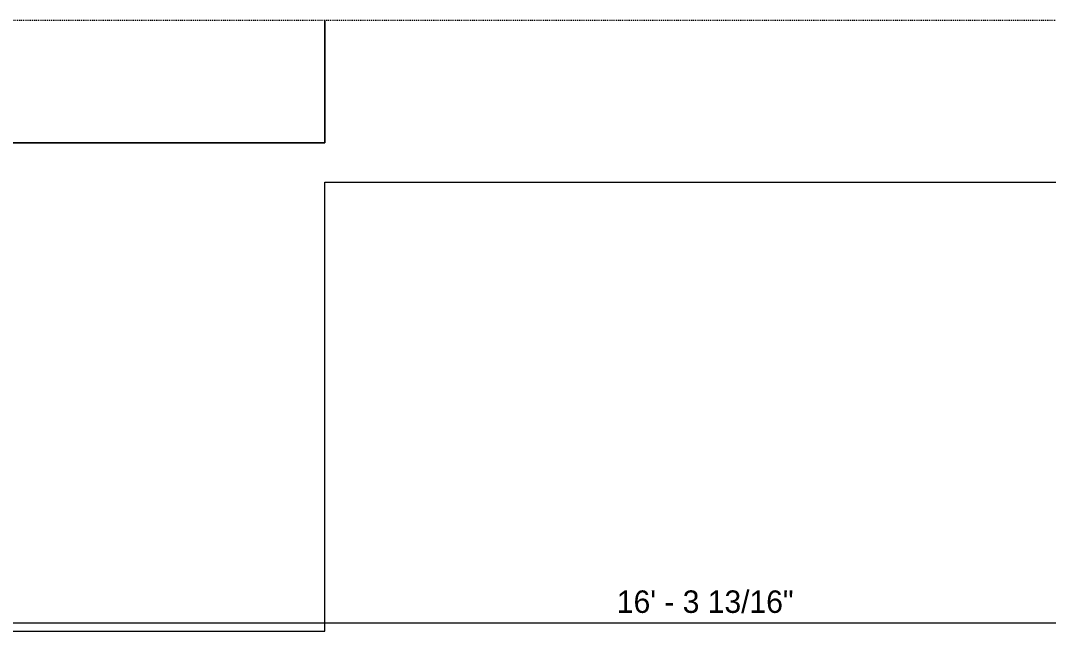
# Model space of a CAD drawing. Header units: inches. Extents: x -4058 to -1781, y 9814 to 12289.
# Drawn here: x -3129 to -2991.7, y 12157.7 to 12240.8 of the extents above; entities that cross this region are included whole.
import ezdxf

# ---------------------------------------------------------------- set-up
doc = ezdxf.new("R2010")
doc.units = ezdxf.units.IN
doc.header["$MEASUREMENT"] = 0
doc.linetypes.add('Aligning Line 1_8_', pattern=[0.25, 0.125, -0.125])
for name, color, linetype, lineweight in [('0-1', 7, 'Continuous', 5), ('A-ANNO-DIMS', 211, 'Continuous', 9), ('A-ANNO-DIMS-32', 211, 'Continuous', 9), ('C-TOPO', 7, 'Continuous', 9), ('G-ANNO-SYMB', 111, 'Aligning Line 1_8_', 9)]:
    doc.layers.add(name, color=color, linetype=linetype, lineweight=lineweight)
doc.styles.add('Century Gothic', font='ufonts.com_century-gothic.ttf', dxfattribs={"height": 3})
doc.dimstyles.new('THE_DIMENSION_STRING_5', dxfattribs={"dimscale": 12, "dimtxt": 3.132505, "dimasz": 0.333333, "dimexe": 0.25, "dimexo": 0.166667, "dimgap": 0.041667, "dimtad": 1, "dimdec": 4, "dimrnd": 0.0625, "dimzin": 3, "dimdsep": 46, "dimlunit": 4, "dimtxsty": 'Century Gothic', "dimblk1": 'OBLIQUE', "dimblk2": 'OBLIQUE', "dimsah": 1, "dimcen": 0.09, "dimdle": 0.25, "dimazin": 0, "dimtfac": 1, "dimtdec": 4, "dimtix": 1, "dimtmove": 0, "dimatfit": 3, "dimfxl": 1, "dimtvp": 1, "dimtfill": 1, "dimfrac": 2, "dimtolj": 1, "dimtzin": 0, "dimarcsym": 2})

# ---------------------------------------------------------------- blocks, each defined once
blk = doc.blocks.new('CTR  - Topography_rvt-1-UNIT PLANS - 2ND FLOOR')
at = {"layer": 'C-TOPO'}
for p, q in [((-3088.32, 12240.76), (-3088.32, 12239.36)), ((-3088.32, 12239.36), (-3088.32, 12240.76)), ((-3088.32, 12239.36), (-3088.32, 12224.44)), ((-3088.32, 12224.44), (-3088.32, 12239.36)), ((-3088.32, 12224.44), (-3140.68, 12224.44)), ((-3140.68, 12224.44), (-3088.32, 12224.44)), ((-3088.32, 12213.26), (-3088.32, 12219.19)), ((-3088.32, 12219.19), (-3046.74, 12219.19)), ((-3046.74, 12219.19), (-2988.98, 12219.19)), ((-3088.32, 12194.96), (-3088.32, 12213.26)), ((-3088.32, 12182.76), (-3088.32, 12194.96)), ((-3088.32, 12159.19), (-3088.32, 12182.76)), ((-3144.32, 12159.19), (-3105.53, 12159.19)), ((-3105.53, 12159.19), (-3088.32, 12159.19))]:
    blk.add_line(p, q, dxfattribs=at)
blk = doc.blocks.new('DIMBLOCK1281-UNIT PLANS - 2ND FLOOR')
at = {"layer": 'A-ANNO-DIMS-32'}
for p, q in [((-3140.12, 12112.34), (-3140.12, 12163.29)), ((-3134.62, 12112.34), (-3134.62, 12163.29)), ((-3140.12, 12160.29), (-3134.62, 12160.29)), ((-3140.12, 12160.29), (-3140.12, 12112.34)), ((-3134.62, 12160.29), (-3134.62, 12112.34))]:
    blk.add_line(p, q, dxfattribs=at)
at = {"layer": 'A-ANNO-DIMS-32', "lineweight": 50}
for p, q in [((-3140.12, 12160.29), (-3138.12, 12162.29)), ((-3134.62, 12160.29), (-3132.62, 12162.29)), ((-3140.12, 12160.29), (-3142.12, 12158.29)), ((-3134.62, 12160.29), (-3136.62, 12158.29))]:
    blk.add_line(p, q, dxfattribs=at)
at = {"layer": 'A-ANNO-DIMS-32', "color": 0, "insert": (-3143.02, 12164.63), "char_height": 3, "width": 13.5444, "attachment_point": 1, "line_spacing_factor": 0.984502, "style": 'Century Gothic', "bg_fill": 3, "box_fill_scale": 1.25, "bg_fill_color": 256, "bg_fill_true_color": 13158600, "bg_fill_transparency": 0}
blk.add_mtext('5 1/2"', dxfattribs=at)
blk = doc.blocks.new('_Oblique')
at = {"color": 0, "linetype": 'ByBlock', "lineweight": -2}
blk.add_line((-0.5, -0.5), (0.5, 0.5), dxfattribs=at)
blk = doc.blocks.new('DIMBLOCK1282-UNIT PLANS - 2ND FLOOR')
at = {"layer": 'A-ANNO-DIMS-32'}
for p, q in [((-3134.62, 12112.34), (-3134.62, 12163.29)), ((-2938.84, 12112.34), (-2938.84, 12163.29)), ((-3134.62, 12160.29), (-2938.84, 12160.29)), ((-3134.62, 12160.29), (-3134.62, 12112.34)), ((-2938.84, 12160.29), (-2938.84, 12112.34))]:
    blk.add_line(p, q, dxfattribs=at)
at = {"layer": 'A-ANNO-DIMS-32', "lineweight": 50}
for p, q in [((-3134.62, 12160.29), (-3132.62, 12162.29)), ((-2938.84, 12160.29), (-2936.84, 12162.29)), ((-3134.62, 12160.29), (-3136.62, 12158.29)), ((-2938.84, 12160.29), (-2940.84, 12158.29))]:
    blk.add_line(p, q, dxfattribs=at)
at = {"layer": 'A-ANNO-DIMS-32', "color": 0, "insert": (-3049.31, 12164.63), "char_height": 3, "width": 30.1914, "attachment_point": 1, "line_spacing_factor": 0.984502, "style": 'Century Gothic', "bg_fill": 3, "box_fill_scale": 1.25, "bg_fill_color": 256, "bg_fill_true_color": 13158600, "bg_fill_transparency": 0}
blk.add_mtext('16\' - 3 13/16"', dxfattribs=at)

msp = doc.modelspace()

# ---------------------------------------------------------------- linework, layer by layer
at = {"layer": 'G-ANNO-SYMB'}
msp.add_line((-1813.52288, 12240.74859), (-4009.5295, 12240.74859), dxfattribs=at)

# ---------------------------------------------------------------- block references
at = {"layer": '0-1'}
msp.add_blockref('CTR  - Topography_rvt-1-UNIT PLANS - 2ND FLOOR', (0, 0), dxfattribs=at)

# ---------------------------------------------------------------- next in the draw order: dimensions: what is measured, and where the dimension line sits
at = {"layer": 'A-ANNO-DIMS'}
dim = msp.add_linear_dim(base=(-3134.62374, 12160.28606), p1=(-3140.12374, 12110.3394), p2=(-3134.62374, 12110.3394), dimstyle='THE_DIMENSION_STRING_5', override={"dimpost": '<>', "dimfxl": 5.5}, dxfattribs=at)
dim.commit()
dim.dimension.update_dxf_attribs({"geometry": 'DIMBLOCK1281-UNIT PLANS - 2ND FLOOR', "text_midpoint": (-3137.37374, 12162.52773)})

# ---------------------------------------------------------------- next in the draw order: dimensions: what is measured, and where the dimension line sits
dim = msp.add_linear_dim(base=(-2938.83624, 12160.28606), p1=(-3134.62374, 12110.3394), p2=(-2938.83624, 12110.3394), dimstyle='THE_DIMENSION_STRING_5', override={"dimpost": '<>', "dimfxl": 195.7875}, dxfattribs=at)
dim.commit()
dim.dimension.update_dxf_attribs({"geometry": 'DIMBLOCK1282-UNIT PLANS - 2ND FLOOR', "text_midpoint": (-3036.72999, 12162.52773)})

doc.saveas('drawing.dxf')
